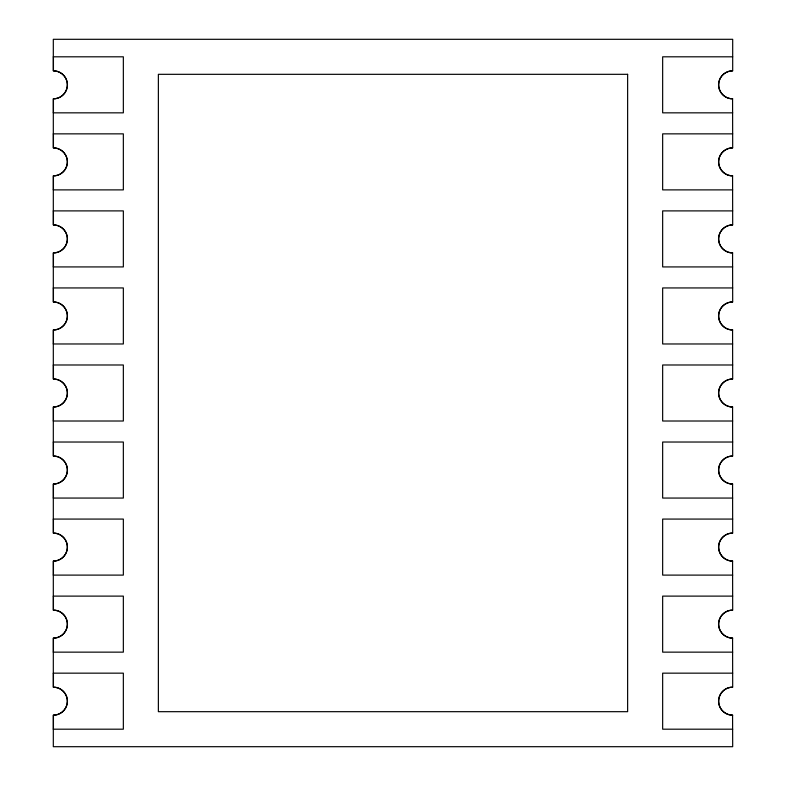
<?xml version="1.0" encoding="UTF-8"?>
<svg xmlns="http://www.w3.org/2000/svg" width="786" height="786" viewBox="0 0 786 786"><rect width="100%" height="100%" fill="white"/><g stroke="black" fill="none" stroke-linecap="round" stroke-linejoin="round"><path stroke-width="1.18" d="M53.31 56.808L123.343 56.808L123.343 112.84L53.31 112.84M732.69 56.808L662.657 56.808L662.657 112.84L732.69 112.84M53.31 133.856L123.343 133.856L123.343 189.888L53.31 189.888M732.69 133.856L662.657 133.856L662.657 189.888L732.69 189.888M53.31 210.894L123.343 210.894L123.343 266.926L53.31 266.926M732.69 210.894L662.657 210.894L662.657 266.926L732.69 266.926M53.31 287.941L123.343 287.941L123.343 343.973L53.31 343.973M732.69 287.941L662.657 287.941L662.657 343.973L732.69 343.973M53.31 364.989L123.343 364.989L123.343 421.011L53.31 421.011M732.69 364.989L662.657 364.989L662.657 421.011L732.69 421.011M53.31 442.027L123.343 442.027L123.343 498.059L53.31 498.059M732.69 442.027L662.657 442.027L662.657 498.059L732.69 498.059M53.31 519.074L123.343 519.074L123.343 575.106L53.31 575.106M732.69 519.074L662.657 519.074L662.657 575.106L732.69 575.106M53.31 596.112L123.343 596.112L123.343 652.144L53.31 652.144M732.69 596.112L662.657 596.112L662.657 652.144L732.69 652.144M53.31 673.16L123.343 673.16L123.343 729.192L53.31 729.192M732.69 673.16L662.657 673.16L662.657 729.192L732.69 729.192M53.428 56.808L53.428 70.819A14.01 14.01 0 0 1 67.439 84.829A14.01 14.01 0 0 1 53.428 98.84L53.428 112.84M53.428 133.856L53.428 147.866A14.01 14.01 0 0 1 67.439 161.867A14.01 14.01 0 0 1 53.428 175.877L53.428 189.888M53.428 210.903L53.428 224.904A14.01 14.01 0 0 1 67.439 238.915A14.01 14.01 0 0 1 53.428 252.925L53.428 266.935M53.428 287.941L53.428 301.952A14.01 14.01 0 0 1 67.439 315.962A14.01 14.01 0 0 1 53.428 329.963L53.428 343.973M53.428 364.989L53.428 378.99A14.01 14.01 0 0 1 67.439 393A14.01 14.01 0 0 1 53.428 407.01L53.428 421.021M53.428 442.027L53.428 456.037A14.01 14.01 0 0 1 67.439 470.048A14.01 14.01 0 0 1 53.428 484.058L53.428 498.059M53.428 519.074L53.428 533.085A14.01 14.01 0 0 1 67.439 547.085A14.01 14.01 0 0 1 53.428 561.096L53.428 575.106M53.428 596.122L53.428 610.123A14.01 14.01 0 0 1 67.439 624.133A14.01 14.01 0 0 1 53.428 638.144L53.428 652.144M53.428 673.16L53.428 687.17A14.01 14.01 0 0 1 67.439 701.181A14.01 14.01 0 0 1 53.428 715.181L53.428 729.192M732.69 715.181A14.01 14.01 0 0 1 718.689 701.171A14.01 14.01 0 0 1 732.69 687.17L732.572 638.134A14.01 14.01 0 0 1 718.561 624.133A14.01 14.01 0 0 1 732.572 610.123M732.572 687.16A14.01 14.01 0 0 0 718.561 701.171A14.01 14.01 0 0 0 732.572 715.181L732.69 746.7L53.31 746.7L53.31 715.181A14.01 14.01 0 0 0 67.311 701.171A14.01 14.01 0 0 0 53.31 687.17L53.31 638.134A14.01 14.01 0 0 0 67.311 624.133A14.01 14.01 0 0 0 53.31 610.123L53.31 561.096A14.01 14.01 0 0 0 67.311 547.085A14.01 14.01 0 0 0 53.31 533.075L53.31 484.048A14.01 14.01 0 0 0 67.311 470.048A14.01 14.01 0 0 0 53.31 456.037L53.31 407.01A14.01 14.01 0 0 0 67.311 393A14.01 14.01 0 0 0 53.31 378.99L53.31 329.963A14.01 14.01 0 0 0 67.311 315.952A14.01 14.01 0 0 0 53.31 301.952L53.31 252.925A14.01 14.01 0 0 0 67.311 238.915A14.01 14.01 0 0 0 53.31 224.904L53.31 175.877A14.01 14.01 0 0 0 67.311 161.867A14.01 14.01 0 0 0 53.31 147.866L53.31 98.83A14.01 14.01 0 0 0 67.311 84.829A14.01 14.01 0 0 0 53.31 70.819L53.31 39.3L732.69 39.3L732.69 70.819A14.01 14.01 0 0 0 718.689 84.829A14.01 14.01 0 0 0 732.69 98.83M732.69 638.134A14.01 14.01 0 0 1 718.689 624.133A14.01 14.01 0 0 1 732.69 610.123L732.572 561.096A14.01 14.01 0 0 1 718.561 547.085A14.01 14.01 0 0 1 732.572 533.075M732.69 561.096A14.01 14.01 0 0 1 718.689 547.085A14.01 14.01 0 0 1 732.69 533.075L732.572 484.048A14.01 14.01 0 0 1 718.561 470.038A14.01 14.01 0 0 1 732.572 456.037M732.69 484.048A14.01 14.01 0 0 1 718.689 470.048A14.01 14.01 0 0 1 732.69 456.037L732.572 407.01A14.01 14.01 0 0 1 718.561 393A14.01 14.01 0 0 1 732.572 378.99M732.69 407.01A14.01 14.01 0 0 1 718.689 393A14.01 14.01 0 0 1 732.69 378.99L732.572 329.963A14.01 14.01 0 0 1 718.561 315.952A14.01 14.01 0 0 1 732.572 301.942M732.69 329.963A14.01 14.01 0 0 1 718.689 315.952A14.01 14.01 0 0 1 732.69 301.952L732.572 252.915A14.01 14.01 0 0 1 718.561 238.915A14.01 14.01 0 0 1 732.572 224.904M732.69 252.925A14.01 14.01 0 0 1 718.689 238.915A14.01 14.01 0 0 1 732.69 224.904L732.572 175.877A14.01 14.01 0 0 1 718.561 161.867A14.01 14.01 0 0 1 732.572 147.856M732.69 175.877A14.01 14.01 0 0 1 718.689 161.867A14.01 14.01 0 0 1 732.69 147.866L732.572 98.83A14.01 14.01 0 0 1 718.561 84.819A14.01 14.01 0 0 1 732.572 70.819M627.631 74.316L158.369 74.316L158.369 711.684L627.631 711.684L627.631 74.316"/></g></svg>
